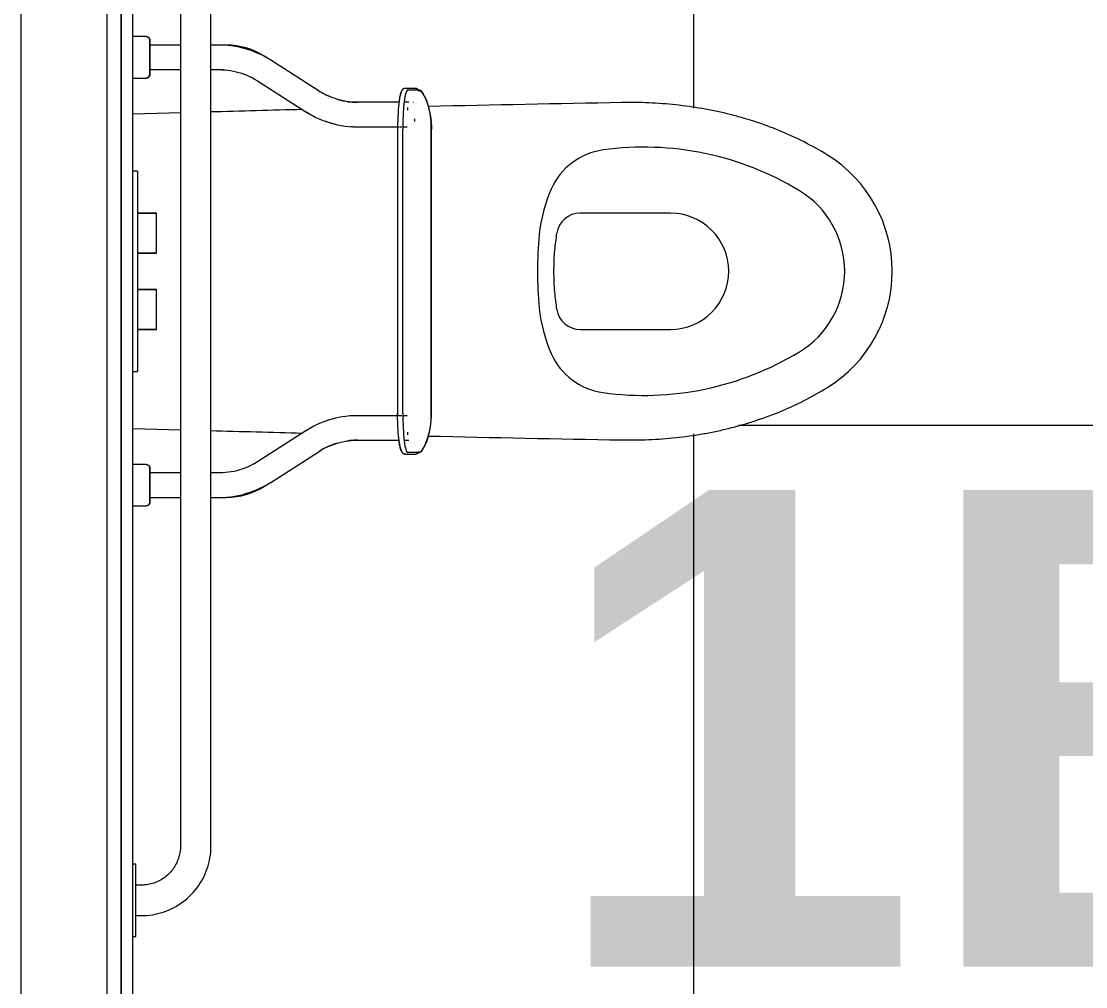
# Model space of a CAD drawing. Header units: metres. Extents: x -2477 to -2300, y 3875 to 4051.
# Drawn here: x -2389.696 to -2388.579, y 3971.024 to 3972.037 of the extents above; entities that cross this region are included whole.
import ezdxf

# ---------------------------------------------------------------- set-up
doc = ezdxf.new("R2010")
doc.units = ezdxf.units.M
for name, color, linetype, lineweight in [('A-AREA-IDEN', 2, 'Continuous', 5), ('A-FLOR-PATT', 8, 'Continuous', 5), ('A-GENM', 13, 'Continuous', 5), ('A-WALL', 113, 'Continuous', 5), ('I-FURN', 30, 'Continuous', 5), ('P-SANR-FIXT', 6, 'Continuous', 5)]:
    doc.layers.add(name, color=color, linetype=linetype, lineweight=lineweight)
doc.styles.add('Arial_B_1', font='arialbd.ttf', dxfattribs={"height": 0.5})

# ---------------------------------------------------------------- blocks, each defined once
blk = doc.blocks.new('WALL_FINISH - M-TIL2 Wall Tile-2702120-GA - Part A')
at = {"layer": 'A-GENM', "lineweight": 13}
for p, q in [((2.374, 0), (0, 0)), ((0.6366, -0.012), (2.374, -0.012))]:
    blk.add_line(p, q, dxfattribs=at)
blk = doc.blocks.new('718300BW_BK_File_Rfa_150605_ori_2016Mar11091553 - Standard-2536217-GA - Part A')
at = {"layer": 'P-SANR-FIXT'}
for p, q in [((-2389.5614, 3972.0122), (-2389.5614, 3972.0172)), ((-2389.4813, 3972.0122), (-2389.4885, 3972.0122)), ((-2389.4346, 3971.9964), (-2389.441, 3972.0004)), ((-2389.4346, 3971.9964), (-2389.441, 3972.0004)), ((-2389.5614, 3971.9816), (-2389.5614, 3971.9865)), ((-2389.4885, 3971.9865), (-2389.4842, 3971.9865)), ((-2389.2826, 3971.9667), (-2389.2938, 3971.9667)), ((-2389.3001, 3971.9522), (-2389.3434, 3971.9522)), ((-2389.3001, 3971.9522), (-2389.3434, 3971.9522)), ((-2389.5288, 3971.9412), (-2389.5794, 3971.9397)), ((-2389.3434, 3971.9265), (-2389.3013, 3971.9265)), ((-2389.3013, 3971.9237), (-2389.3013, 3971.9268)), ((-2389.2661, 3971.8964), (-2389.2661, 3971.9255)), ((-2389.2661, 3971.6535), (-2389.2661, 3971.8964)), ((-2389.5744, 3971.8359), (-2389.5544, 3971.8359)), ((-2389.015, 3971.8359), (-2389.1098, 3971.8359)), ((-2389.5544, 3971.7939), (-2389.5744, 3971.7939)), ((-2389.5744, 3971.7559), (-2389.5544, 3971.7559)), ((-2389.5544, 3971.7139), (-2389.5744, 3971.7139)), ((-2389.1098, 3971.7139), (-2389.015, 3971.7139)), ((-2389.2661, 3971.6243), (-2389.2661, 3971.6535)), ((-2389.3013, 3971.6234), (-2389.3434, 3971.6234)), ((-2389.3013, 3971.623), (-2389.3013, 3971.6261)), ((-2389.5794, 3971.6101), (-2389.5288, 3971.6087)), ((-2389.3434, 3971.5977), (-2389.3001, 3971.5977)), ((-2389.3434, 3971.5977), (-2389.3001, 3971.5977)), ((-2389.2938, 3971.5831), (-2389.2826, 3971.5831)), ((-2389.4485, 3971.5751), (-2389.4523, 3971.5727)), ((-2389.4485, 3971.5751), (-2389.4523, 3971.5727)), ((-2389.5614, 3971.5634), (-2389.5614, 3971.5683)), ((-2389.441, 3971.5494), (-2389.4346, 3971.5535)), ((-2389.441, 3971.5494), (-2389.4346, 3971.5535)), ((-2389.5614, 3971.5327), (-2389.5614, 3971.5377)), ((-2389.4885, 3971.5377), (-2389.4813, 3971.5377))]:
    blk.add_line(p, q, dxfattribs=at)
for centre, radius, start, end in [((-2389.5654, 3972.0172), 0.004, 0, 90), ((-2389.4813, 3971.9372), 0.075, 57.4818, 90), ((-2389.5654, 3971.9816), 0.004, 270, 0), ((-2389.3434, 3972.0272), 0.075, 237.4818, 241.1241), ((-2389.3434, 3972.0272), 0.075, 237.4818, 245.6419), ((-2389.285, 3971.9576), 0.0138, 146.9819, 168.6227), ((-2389.2938, 3971.9633), 0.00338, 90, 146.9819), ((-2389.2826, 3971.9628), 0.00393, 36.1197, 90), ((-2389.2826, 3971.9628), 0.00393, 36.1197, 90), ((-2389.2797, 3971.9603), 0.00479, 35.1502, 86.6482), ((-2389.2797, 3971.9603), 0.00479, 35.1502, 86.6482), ((-2389.312, 3971.9376), 0.0442, 15.263, 35.1502), ((-2389.312, 3971.9376), 0.0442, 15.263, 35.1502), ((-2389.3434, 3972.0272), 0.075, 254.258, 269.9467), ((-2389.3434, 3972.0272), 0.075, 255.0129, 269.9463), ((-2389.0133, 3971.903), 0.291, 168.6227, 170.2656), ((-2389.0615, 3971.9279), 0.2398, 174.1431, 174.2663), ((-2388.2164, 3925.2307), 46.7289, 91.04173, 91.29067), ((-2388.2164, 3925.2307), 46.7289, 91.45291, 91.57184), ((-2389.3434, 3972.0272), 0.1007, 237.4818, 241.3841), ((-2389.3563, 3971.9255), 0.0902, 14.2723, 15.263), ((-2389.3563, 3971.9255), 0.0902, 0, 15.263), ((-2389.3434, 3972.0272), 0.1007, 250.5421, 256.9135), ((-2389.3434, 3972.0272), 0.1007, 265.889, 270), ((-2389.0763, 3971.8328), 0.07, 97.7948, 156.1029), ((-2389.0431, 3971.5905), 0.3146, 58.7396, 97.7948), ((-2388.9258, 3971.7749), 0.1434, 301.7837, 58.2163), ((-2388.9979, 3971.7981), 0.1557, 156.1029, 174.3244), ((-2388.9311, 3971.7749), 0.0989, 301.2604, 58.7396), ((-2389.1098, 3971.8109), 0.025, 90, 170.9081), ((-2389.015, 3971.7749), 0.061, 0, 90), ((-2388.7644, 3971.7749), 0.3903, 174.3244, 185.6756), ((-2388.885, 3971.7749), 0.2527, 170.9081, 175.0255), ((-2388.885, 3971.7749), 0.2527, 175.0255, 180), ((-2388.885, 3971.7749), 0.2527, 180, 184.9745), ((-2389.015, 3971.7749), 0.061, 270, 0), ((-2388.885, 3971.7749), 0.2527, 184.9745, 189.0919), ((-2388.9979, 3971.7517), 0.1557, 185.6756, 203.8971), ((-2389.1098, 3971.7389), 0.025, 189.0919, 270), ((-2389.0763, 3971.717), 0.07, 203.8971, 262.2052), ((-2389.0431, 3971.9593), 0.3146, 262.2052, 301.2604), ((-2389.3434, 3971.5227), 0.1007, 103.2473, 109.3395), ((-2389.3434, 3971.5227), 0.1007, 90, 93.7755), ((-2389.3563, 3971.6243), 0.0902, 344.737, 0), ((-2388.2164, 4018.3191), 46.7289, 268.42849, 268.54695), ((-2389.3434, 3971.5227), 0.1007, 119.0264, 122.5182), ((-2389.3434, 3971.5227), 0.075, 106.6716, 122.5182), ((-2389.3434, 3971.5227), 0.075, 107.491, 122.5182), ((-2389.3434, 3971.5227), 0.075, 90.0537, 98.7269), ((-2389.3434, 3971.5227), 0.075, 90.0533, 93.9712), ((-2389.0615, 3971.6219), 0.2398, 185.7337, 185.8569), ((-2389.0133, 3971.6469), 0.291, 189.7344, 191.3773), ((-2389.312, 3971.6122), 0.0442, 324.8498, 344.737), ((-2389.312, 3971.6122), 0.0442, 324.8498, 344.737), ((-2389.3563, 3971.6243), 0.0902, 344.737, 345.7277), ((-2388.2164, 4018.3191), 46.7289, 268.70933, 268.95827), ((-2389.285, 3971.5922), 0.0138, 191.3773, 213.0181), ((-2389.2938, 3971.5865), 0.00338, 213.0181, 270), ((-2389.2826, 3971.5871), 0.00393, 270, 323.8803), ((-2389.2826, 3971.5871), 0.00393, 270, 323.8803), ((-2389.2797, 3971.5895), 0.00479, 273.3518, 324.8498), ((-2389.2797, 3971.5895), 0.00479, 273.3518, 324.8498), ((-2389.5654, 3971.5683), 0.004, 0, 90), ((-2389.4813, 3971.6127), 0.075, 270, 302.5182), ((-2389.5654, 3971.5327), 0.004, 270, 0)]:
    blk.add_arc(centre, radius, start, end, dxfattribs=at)
for points in [[(-2388.8503, 3971.8968), (-2388.8584, 3971.9018), (-2388.8748, 3971.9109), (-2388.9003, 3971.9227), (-2388.9224, 3971.9308), (-2388.9405, 3971.9362), (-2388.9541, 3971.9399), (-2388.9678, 3971.943), (-2388.9863, 3971.9465), (-2389.0096, 3971.9497), (-2389.0376, 3971.9519), (-2389.0565, 3971.9521), (-2389.0659, 3971.9519)], [(-2389.0659, 3971.598), (-2389.0565, 3971.5978), (-2389.0376, 3971.598), (-2389.0096, 3971.6001), (-2388.9863, 3971.6033), (-2388.9678, 3971.6068), (-2388.9541, 3971.61), (-2388.9405, 3971.6136), (-2388.9224, 3971.6191), (-2388.9003, 3971.6271), (-2388.8748, 3971.6389), (-2388.8584, 3971.6481), (-2388.8503, 3971.653)]]:
    blk.add_open_spline(points, degree=3, knots=[0, 0, 0, 0, 0.125, 0.25, 0.375, 0.4375, 0.5, 0.5625, 0.625, 0.75, 0.875, 1, 1, 1, 1], dxfattribs=at)
blk = doc.blocks.new('GRA009_GRAB RAIL - DISABLED CUSTOM WRAP-AROUND - GRA009-2081381-GA - Part A')
at = {"layer": 'I-FURN'}
for p, q in [((-0.3718, -0.042), (-0.3718, -0.967)), ((-0.3398, -0.967), (-0.3398, -0.042)), ((-0.4188, -0.986), (-0.4218, -0.986)), ((-0.4188, -1.062), (-0.4188, -0.986)), ((-0.4188, -0.9971), (-0.4188, -0.986)), ((-0.4128, -1.008), (-0.4188, -1.008)), ((-0.4188, -1.04), (-0.4128, -1.04)), ((-0.4188, -1.062), (-0.4188, -1.0509)), ((-0.4218, -1.062), (-0.4188, -1.062))]:
    blk.add_line(p, q, dxfattribs=at)
at = {"layer": 'I-FURN', "flags": 128}
for points in [[(-0.3718, -0.967), (-0.3719, -0.9686), (-0.3719, -0.9703), (-0.3721, -0.9719), (-0.3723, -0.9735), (-0.3726, -0.9751), (-0.373, -0.9767), (-0.3734, -0.9783), (-0.3739, -0.9799), (-0.3744, -0.9814), (-0.3751, -0.983), (-0.3757, -0.9845), (-0.3765, -0.9859), (-0.3772, -0.9874), (-0.3781, -0.9888), (-0.379, -0.9902), (-0.3799, -0.9915), (-0.3809, -0.9928), (-0.382, -0.994), (-0.3831, -0.9952), (-0.3843, -0.9964), (-0.3855, -0.9975), (-0.3867, -0.9986), (-0.388, -0.9996), (-0.3893, -1.0006), (-0.3907, -1.0015), (-0.3921, -1.0024), (-0.3935, -1.0032), (-0.395, -1.0039), (-0.3964, -1.0046), (-0.398, -1.0052), (-0.3995, -1.0058), (-0.4011, -1.0063), (-0.4026, -1.0067), (-0.4042, -1.0071), (-0.4058, -1.0074), (-0.4075, -1.0076), (-0.4091, -1.0078), (-0.4107, -1.0079), (-0.4124, -1.008), (-0.4128, -1.008)], [(-0.4128, -1.04), (-0.4099, -1.0399), (-0.407, -1.0398), (-0.4041, -1.0395), (-0.4012, -1.0391), (-0.3983, -1.0385), (-0.3955, -1.0379), (-0.3926, -1.0372), (-0.3899, -1.0363), (-0.3871, -1.0353), (-0.3844, -1.0342), (-0.3817, -1.033), (-0.3791, -1.0318), (-0.3765, -1.0304), (-0.374, -1.0288), (-0.3716, -1.0272), (-0.3692, -1.0256), (-0.3669, -1.0238), (-0.3647, -1.0219), (-0.3625, -1.0199), (-0.3605, -1.0179), (-0.3585, -1.0157), (-0.3566, -1.0135), (-0.3547, -1.0112), (-0.353, -1.0089), (-0.3514, -1.0064), (-0.3499, -1.004), (-0.3484, -1.0014), (-0.3471, -0.9988), (-0.3459, -0.9962), (-0.3448, -0.9935), (-0.3438, -0.9907), (-0.3429, -0.9879), (-0.3421, -0.9851), (-0.3414, -0.9823), (-0.3409, -0.9794), (-0.3404, -0.9765), (-0.3401, -0.9736), (-0.3399, -0.9707), (-0.3398, -0.9678), (-0.3398, -0.967)]]:
    blk.add_lwpolyline(points, dxfattribs=at)
blk = doc.blocks.new('Flush Plate - Flush Plate-3424190-GA - Part A')
at = {"layer": 'P-SANR-FIXT'}
for p, q in [((-0.105, 0), (-0.105, -0.005)), ((0.105, -0.005), (0.105, 0)), ((0.105, -0.005), (-0.105, -0.005)), ((-0.061, -0.005), (-0.061, -0.025)), ((-0.019, -0.025), (-0.019, -0.005)), ((0.019, -0.005), (0.019, -0.025)), ((0.061, -0.025), (0.061, -0.005)), ((-0.061, -0.025), (-0.0603, -0.025)), ((-0.061, -0.025), (-0.019, -0.025)), ((-0.0197, -0.025), (-0.019, -0.025)), ((0.019, -0.025), (0.0197, -0.025)), ((0.019, -0.025), (0.061, -0.025)), ((0.0603, -0.025), (0.061, -0.025))]:
    blk.add_line(p, q, dxfattribs=at)
blk = doc.blocks.new('Toilet Back Rest Accessible - Toilet Back Rest Accessible-3426353-GA - Part A')
at = {"layer": 'P-SANR-FIXT'}
for p, q in [((-0.2645, 0), (-0.2645, -0.014)), ((-0.2209, -0.014), (-0.2209, 0)), ((0.1844, 0), (0.1844, -0.014)), ((0.228, -0.014), (0.228, 0)), ((-0.2555, -0.018), (-0.2555, -0.0505)), ((-0.2298, -0.018), (-0.2555, -0.018)), ((-0.2298, -0.0505), (-0.2298, -0.018)), ((0.1933, -0.018), (0.1933, -0.05)), ((0.219, -0.018), (0.1933, -0.018)), ((0.219, -0.05), (0.219, -0.018)), ((-0.2555, -0.0815), (-0.2555, -0.0909)), ((-0.2298, -0.0909), (-0.2298, -0.0815)), ((0.1933, -0.0819), (0.1933, -0.0909)), ((0.219, -0.0909), (0.219, -0.082)), ((-0.1857, -0.1816), (-0.2181, -0.1309)), ((0.1816, -0.1309), (0.1491, -0.1816)), ((-0.2398, -0.1448), (-0.2073, -0.1955)), ((0.1708, -0.1955), (0.2032, -0.1448)), ((-0.1955, -0.2359), (-0.1955, -0.2792)), ((-0.1698, -0.2825), (-0.1698, -0.2359)), ((0.1333, -0.2359), (0.1333, -0.2792)), ((0.159, -0.2792), (0.159, -0.2359)), ((0.1305, -0.278), (-0.1671, -0.278)), ((-0.2101, -0.2859), (-0.2101, -0.2967)), ((-0.2085, -0.2994), (-0.2085, -0.2885)), ((-0.1955, -0.2849), (-0.1955, -0.2897)), ((-0.19, -0.2888), (-0.1872, -0.2886)), ((-0.1698, -0.2881), (-0.1698, -0.2832)), ((-0.1671, -0.2835), (0.1305, -0.2835)), ((0.1333, -0.2801), (0.1333, -0.2825)), ((0.1333, -0.2832), (0.1333, -0.2881)), ((0.1507, -0.2886), (0.1534, -0.2888)), ((0.159, -0.2897), (0.159, -0.285)), ((0.1719, -0.2885), (0.1719, -0.2994)), ((0.1735, -0.2967), (0.1735, -0.2859)), ((0.1416, -0.2958), (0.1388, -0.2956)), ((0.159, -0.2943), (0.1586, -0.2947)), ((-0.1671, -0.3135), (0.1305, -0.3135))]:
    blk.add_line(p, q, dxfattribs=at)
at = {"layer": 'P-SANR-FIXT', "flags": 128}
for points in [[(-0.2605, -0.018), (-0.2607, -0.018), (-0.2608, -0.018), (-0.261, -0.018), (-0.2612, -0.0179), (-0.2613, -0.0179), (-0.2615, -0.0179), (-0.2616, -0.0178), (-0.2618, -0.0178), (-0.2619, -0.0177), (-0.2621, -0.0177), (-0.2622, -0.0176), (-0.2624, -0.0175), (-0.2625, -0.0175), (-0.2626, -0.0174), (-0.2628, -0.0173), (-0.2629, -0.0172), (-0.263, -0.0171), (-0.2632, -0.017), (-0.2633, -0.0169), (-0.2634, -0.0168), (-0.2635, -0.0167), (-0.2636, -0.0165), (-0.2637, -0.0164), (-0.2638, -0.0163), (-0.2639, -0.0162), (-0.264, -0.016), (-0.264, -0.0159), (-0.2641, -0.0157), (-0.2642, -0.0156), (-0.2642, -0.0154), (-0.2643, -0.0153), (-0.2643, -0.0151), (-0.2644, -0.015), (-0.2644, -0.0148), (-0.2645, -0.0147), (-0.2645, -0.0145), (-0.2645, -0.0144), (-0.2645, -0.0142), (-0.2645, -0.014)], [(-0.2605, -0.018), (-0.2605, -0.018), (-0.2605, -0.018), (-0.2604, -0.018), (-0.2603, -0.018), (-0.2602, -0.018), (-0.26, -0.018), (-0.2598, -0.018), (-0.2596, -0.018), (-0.2594, -0.018), (-0.2591, -0.018), (-0.2588, -0.018), (-0.2585, -0.018), (-0.2582, -0.018), (-0.2578, -0.018), (-0.2574, -0.018), (-0.257, -0.018), (-0.2566, -0.018), (-0.2561, -0.018), (-0.2556, -0.018), (-0.2551, -0.018), (-0.2546, -0.018), (-0.2541, -0.018), (-0.2535, -0.018), (-0.2529, -0.018), (-0.2523, -0.018), (-0.2517, -0.018), (-0.2511, -0.018), (-0.2505, -0.018), (-0.2498, -0.018), (-0.2492, -0.018), (-0.2485, -0.018), (-0.2478, -0.018), (-0.2471, -0.018), (-0.2464, -0.018), (-0.2457, -0.018), (-0.245, -0.018), (-0.2443, -0.018), (-0.2436, -0.018), (-0.2429, -0.018), (-0.2422, -0.018), (-0.2415, -0.018), (-0.2408, -0.018), (-0.2401, -0.018), (-0.2394, -0.018), (-0.2387, -0.018), (-0.238, -0.018), (-0.2373, -0.018), (-0.2366, -0.018), (-0.236, -0.018), (-0.2353, -0.018), (-0.2347, -0.018), (-0.234, -0.018), (-0.2334, -0.018), (-0.2328, -0.018), (-0.2322, -0.018), (-0.2317, -0.018), (-0.2311, -0.018), (-0.2306, -0.018), (-0.2301, -0.018), (-0.2296, -0.018), (-0.2291, -0.018), (-0.2287, -0.018), (-0.2282, -0.018), (-0.2278, -0.018), (-0.2275, -0.018), (-0.2271, -0.018), (-0.2268, -0.018), (-0.2265, -0.018), (-0.2262, -0.018), (-0.2259, -0.018), (-0.2257, -0.018), (-0.2255, -0.018), (-0.2253, -0.018), (-0.2252, -0.018), (-0.2251, -0.018), (-0.225, -0.018), (-0.2249, -0.018), (-0.2249, -0.018)], [(-0.2553, -0.018), (-0.2558, -0.018), (-0.2563, -0.018), (-0.2568, -0.018), (-0.2572, -0.018), (-0.2576, -0.018), (-0.258, -0.018), (-0.2583, -0.018), (-0.2587, -0.018), (-0.259, -0.018), (-0.2592, -0.018), (-0.2595, -0.018), (-0.2597, -0.018), (-0.2599, -0.018), (-0.2601, -0.018), (-0.2602, -0.018), (-0.2603, -0.018), (-0.2604, -0.018), (-0.2605, -0.018), (-0.2605, -0.018)], [(-0.2249, -0.018), (-0.2249, -0.018), (-0.225, -0.018), (-0.225, -0.018), (-0.2251, -0.018), (-0.2253, -0.018), (-0.2254, -0.018), (-0.2256, -0.018), (-0.2258, -0.018), (-0.2261, -0.018), (-0.2263, -0.018), (-0.2266, -0.018), (-0.2269, -0.018), (-0.2273, -0.018), (-0.2276, -0.018), (-0.228, -0.018), (-0.2284, -0.018), (-0.2289, -0.018), (-0.2293, -0.018), (-0.2298, -0.018)], [(-0.2209, -0.014), (-0.2209, -0.0142), (-0.2209, -0.0143), (-0.2209, -0.0145), (-0.221, -0.0146), (-0.221, -0.0148), (-0.221, -0.015), (-0.2211, -0.0151), (-0.2211, -0.0153), (-0.2212, -0.0154), (-0.2212, -0.0156), (-0.2213, -0.0157), (-0.2214, -0.0158), (-0.2214, -0.016), (-0.2215, -0.0161), (-0.2216, -0.0163), (-0.2217, -0.0164), (-0.2218, -0.0165), (-0.2219, -0.0166), (-0.222, -0.0168), (-0.2221, -0.0169), (-0.2222, -0.017), (-0.2224, -0.0171), (-0.2225, -0.0172), (-0.2226, -0.0173), (-0.2228, -0.0174), (-0.2229, -0.0174), (-0.223, -0.0175), (-0.2232, -0.0176), (-0.2233, -0.0177), (-0.2235, -0.0177), (-0.2236, -0.0178), (-0.2238, -0.0178), (-0.2239, -0.0179), (-0.2241, -0.0179), (-0.2242, -0.0179), (-0.2244, -0.018), (-0.2246, -0.018), (-0.2247, -0.018), (-0.2249, -0.018), (-0.2249, -0.018)], [(0.1884, -0.018), (0.1882, -0.018), (0.188, -0.018), (0.1879, -0.018), (0.1877, -0.0179), (0.1876, -0.0179), (0.1874, -0.0179), (0.1873, -0.0178), (0.1871, -0.0178), (0.187, -0.0177), (0.1868, -0.0177), (0.1867, -0.0176), (0.1865, -0.0175), (0.1864, -0.0175), (0.1862, -0.0174), (0.1861, -0.0173), (0.186, -0.0172), (0.1859, -0.0171), (0.1857, -0.017), (0.1856, -0.0169), (0.1855, -0.0168), (0.1854, -0.0167), (0.1853, -0.0165), (0.1852, -0.0164), (0.1851, -0.0163), (0.185, -0.0162), (0.1849, -0.016), (0.1848, -0.0159), (0.1848, -0.0157), (0.1847, -0.0156), (0.1846, -0.0154), (0.1846, -0.0153), (0.1845, -0.0151), (0.1845, -0.015), (0.1845, -0.0148), (0.1844, -0.0147), (0.1844, -0.0145), (0.1844, -0.0144), (0.1844, -0.0142), (0.1844, -0.014)], [(0.1884, -0.018), (0.1884, -0.018), (0.1884, -0.018), (0.1885, -0.018), (0.1886, -0.018), (0.1887, -0.018), (0.1889, -0.018), (0.1891, -0.018), (0.1893, -0.018), (0.1895, -0.018), (0.1898, -0.018), (0.1901, -0.018), (0.1904, -0.018), (0.1907, -0.018), (0.1911, -0.018), (0.1915, -0.018), (0.1919, -0.018), (0.1923, -0.018), (0.1928, -0.018), (0.1933, -0.018), (0.1938, -0.018), (0.1943, -0.018), (0.1948, -0.018), (0.1954, -0.018), (0.196, -0.018), (0.1965, -0.018), (0.1972, -0.018), (0.1978, -0.018), (0.1984, -0.018), (0.1991, -0.018), (0.1997, -0.018), (0.2004, -0.018), (0.2011, -0.018), (0.2017, -0.018), (0.2024, -0.018), (0.2031, -0.018), (0.2038, -0.018), (0.2046, -0.018), (0.2053, -0.018), (0.206, -0.018), (0.2067, -0.018), (0.2074, -0.018), (0.2081, -0.018), (0.2088, -0.018), (0.2095, -0.018), (0.2102, -0.018), (0.2109, -0.018), (0.2116, -0.018), (0.2123, -0.018), (0.2129, -0.018), (0.2136, -0.018), (0.2142, -0.018), (0.2148, -0.018), (0.2155, -0.018), (0.2161, -0.018), (0.2166, -0.018), (0.2172, -0.018), (0.2178, -0.018), (0.2183, -0.018), (0.2188, -0.018), (0.2193, -0.018), (0.2198, -0.018), (0.2202, -0.018), (0.2206, -0.018), (0.221, -0.018), (0.2214, -0.018), (0.2218, -0.018), (0.2221, -0.018), (0.2224, -0.018), (0.2227, -0.018), (0.2229, -0.018), (0.2232, -0.018), (0.2234, -0.018), (0.2235, -0.018), (0.2237, -0.018), (0.2238, -0.018), (0.2239, -0.018), (0.2239, -0.018), (0.224, -0.018)], [(0.193, -0.018), (0.1926, -0.018), (0.1921, -0.018), (0.1917, -0.018), (0.1913, -0.018), (0.1909, -0.018), (0.1906, -0.018), (0.1902, -0.018), (0.1899, -0.018), (0.1896, -0.018), (0.1894, -0.018), (0.1892, -0.018), (0.189, -0.018), (0.1888, -0.018), (0.1887, -0.018), (0.1885, -0.018), (0.1885, -0.018), (0.1884, -0.018), (0.1884, -0.018)], [(0.224, -0.018), (0.224, -0.018), (0.2239, -0.018), (0.2238, -0.018), (0.2237, -0.018), (0.2236, -0.018), (0.2235, -0.018), (0.2233, -0.018), (0.2231, -0.018), (0.2228, -0.018), (0.2226, -0.018), (0.2223, -0.018), (0.222, -0.018), (0.2216, -0.018), (0.2212, -0.018), (0.2209, -0.018), (0.2204, -0.018), (0.22, -0.018), (0.2195, -0.018), (0.2191, -0.018)], [(0.228, -0.014), (0.228, -0.0142), (0.228, -0.0143), (0.2279, -0.0145), (0.2279, -0.0146), (0.2279, -0.0148), (0.2279, -0.015), (0.2278, -0.0151), (0.2278, -0.0153), (0.2277, -0.0154), (0.2277, -0.0156), (0.2276, -0.0157), (0.2275, -0.0158), (0.2274, -0.016), (0.2274, -0.0161), (0.2273, -0.0163), (0.2272, -0.0164), (0.2271, -0.0165), (0.227, -0.0166), (0.2269, -0.0168), (0.2268, -0.0169), (0.2266, -0.017), (0.2265, -0.0171), (0.2264, -0.0172), (0.2263, -0.0173), (0.2261, -0.0174), (0.226, -0.0174), (0.2259, -0.0175), (0.2257, -0.0176), (0.2256, -0.0177), (0.2254, -0.0177), (0.2253, -0.0178), (0.2251, -0.0178), (0.225, -0.0179), (0.2248, -0.0179), (0.2246, -0.0179), (0.2245, -0.018), (0.2243, -0.018), (0.2242, -0.018), (0.224, -0.018), (0.224, -0.018)], [(-0.2555, -0.0909), (-0.2555, -0.0949), (-0.2552, -0.0989), (-0.2548, -0.1029), (-0.2543, -0.1068), (-0.2535, -0.1108), (-0.2527, -0.1147), (-0.2516, -0.1185), (-0.2505, -0.1223), (-0.2491, -0.1261), (-0.2476, -0.1298), (-0.246, -0.1335), (-0.2442, -0.1371), (-0.2423, -0.1406), (-0.2403, -0.144), (-0.2398, -0.1448)], [(-0.2181, -0.1309), (-0.2196, -0.1284), (-0.2211, -0.1258), (-0.2224, -0.1231), (-0.2237, -0.1204), (-0.2248, -0.1177), (-0.2258, -0.1149), (-0.2267, -0.112), (-0.2275, -0.1092), (-0.2282, -0.1063), (-0.2287, -0.1034), (-0.2292, -0.1004), (-0.2295, -0.0975), (-0.2297, -0.0945), (-0.2298, -0.0915), (-0.2298, -0.0909)], [(0.1933, -0.0909), (0.1932, -0.0939), (0.193, -0.0968), (0.1927, -0.0998), (0.1923, -0.1027), (0.1918, -0.1056), (0.1911, -0.1085), (0.1904, -0.1114), (0.1895, -0.1142), (0.1885, -0.117), (0.1874, -0.1198), (0.1862, -0.1225), (0.1849, -0.1252), (0.1834, -0.1278), (0.1819, -0.1303), (0.1816, -0.1309)], [(0.2032, -0.1448), (0.2053, -0.1413), (0.2073, -0.1378), (0.2091, -0.1343), (0.2107, -0.1306), (0.2123, -0.1269), (0.2136, -0.1232), (0.2148, -0.1194), (0.2159, -0.1155), (0.2168, -0.1116), (0.2176, -0.1077), (0.2182, -0.1037), (0.2186, -0.0998), (0.2189, -0.0958), (0.219, -0.0918), (0.219, -0.0909)], [(-0.1698, -0.2359), (-0.1699, -0.2319), (-0.1701, -0.2278), (-0.1705, -0.2238), (-0.1711, -0.2198), (-0.1718, -0.2159), (-0.1727, -0.2119), (-0.1737, -0.208), (-0.1749, -0.2042), (-0.1763, -0.2004), (-0.1777, -0.1967), (-0.1794, -0.193), (-0.1812, -0.1894), (-0.1831, -0.1858), (-0.1852, -0.1824), (-0.1857, -0.1816)], [(0.1491, -0.1816), (0.147, -0.1851), (0.1451, -0.1886), (0.1432, -0.1922), (0.1416, -0.1958), (0.14, -0.1996), (0.1387, -0.2033), (0.1374, -0.2072), (0.1364, -0.2111), (0.1354, -0.215), (0.1347, -0.2189), (0.1341, -0.2229), (0.1336, -0.2269), (0.1334, -0.231), (0.1333, -0.235), (0.1333, -0.2359)], [(-0.2073, -0.1955), (-0.2058, -0.198), (-0.2043, -0.2007), (-0.203, -0.2033), (-0.2017, -0.2061), (-0.2006, -0.2088), (-0.1996, -0.2117), (-0.1986, -0.2145), (-0.1978, -0.2174), (-0.1972, -0.2203), (-0.1966, -0.2233), (-0.1962, -0.2262), (-0.1958, -0.2292), (-0.1956, -0.2322), (-0.1955, -0.2352), (-0.1955, -0.2359)], [(0.159, -0.2359), (0.159, -0.2329), (0.1592, -0.2299), (0.1595, -0.2269), (0.1599, -0.2239), (0.1605, -0.221), (0.1611, -0.2181), (0.1619, -0.2152), (0.1628, -0.2123), (0.1638, -0.2095), (0.1649, -0.2067), (0.1661, -0.2039), (0.1675, -0.2012), (0.1689, -0.1986), (0.1704, -0.196), (0.1708, -0.1955)], [(-0.2101, -0.2859), (-0.2099, -0.2847), (-0.2094, -0.2838), (-0.2089, -0.2831), (-0.2084, -0.2827), (-0.2078, -0.2823), (-0.2072, -0.282), (-0.2067, -0.2817), (-0.2061, -0.2815), (-0.2054, -0.2813), (-0.2047, -0.281), (-0.204, -0.2808), (-0.2032, -0.2807), (-0.2024, -0.2805), (-0.2015, -0.2803), (-0.2006, -0.2801), (-0.1996, -0.28), (-0.1986, -0.2798), (-0.1975, -0.2796), (-0.1964, -0.2795), (-0.1953, -0.2794), (-0.1941, -0.2792), (-0.1928, -0.2791), (-0.1916, -0.279), (-0.1902, -0.2788), (-0.1889, -0.2787), (-0.1875, -0.2786), (-0.1861, -0.2785), (-0.1847, -0.2784), (-0.1832, -0.2784), (-0.1817, -0.2783), (-0.1802, -0.2782), (-0.1786, -0.2782), (-0.1771, -0.2781), (-0.1755, -0.2781), (-0.1739, -0.278), (-0.1723, -0.278), (-0.1707, -0.278), (-0.1691, -0.278), (-0.1675, -0.278), (-0.1671, -0.278)], [(0.1735, -0.2859), (0.1733, -0.2847), (0.1729, -0.2838), (0.1724, -0.2831), (0.1718, -0.2827), (0.1713, -0.2823), (0.1707, -0.282), (0.1701, -0.2817), (0.1695, -0.2815), (0.1689, -0.2813), (0.1682, -0.281), (0.1674, -0.2808), (0.1667, -0.2807), (0.1658, -0.2805), (0.165, -0.2803), (0.164, -0.2801), (0.1631, -0.28), (0.1621, -0.2798), (0.161, -0.2796), (0.1599, -0.2795), (0.1587, -0.2794), (0.1575, -0.2792), (0.1563, -0.2791), (0.155, -0.279), (0.1537, -0.2788), (0.1524, -0.2787), (0.151, -0.2786), (0.1496, -0.2785), (0.1481, -0.2784), (0.1466, -0.2784), (0.1451, -0.2783), (0.1436, -0.2782), (0.1421, -0.2782), (0.1405, -0.2781), (0.139, -0.2781), (0.1374, -0.278), (0.1358, -0.278), (0.1342, -0.278), (0.1326, -0.278), (0.131, -0.278), (0.1305, -0.278)], [(-0.2101, -0.2967), (-0.2099, -0.2979), (-0.2094, -0.2988), (-0.2089, -0.2994), (-0.2084, -0.2999), (-0.2078, -0.3003), (-0.2073, -0.3006)], [(-0.2085, -0.2994), (-0.2081, -0.3011), (-0.2074, -0.3025), (-0.2066, -0.3034), (-0.2059, -0.304), (-0.2052, -0.3044), (-0.2048, -0.3046)], [(0.1719, -0.2994), (0.1715, -0.3011), (0.1708, -0.3025), (0.1701, -0.3034), (0.1693, -0.304), (0.1686, -0.3044), (0.1683, -0.3046)], [(0.1735, -0.2967), (0.1733, -0.2979), (0.1729, -0.2988), (0.1724, -0.2994), (0.1718, -0.2999), (0.1713, -0.3003), (0.1708, -0.3006)], [(-0.2048, -0.3046), (-0.2004, -0.3068), (-0.1968, -0.3083), (-0.1938, -0.3093), (-0.1914, -0.3101), (-0.1893, -0.3107), (-0.1874, -0.3112), (-0.1859, -0.3116), (-0.1845, -0.3118), (-0.1832, -0.3121), (-0.1821, -0.3123), (-0.181, -0.3125), (-0.1801, -0.3126), (-0.1792, -0.3127), (-0.1784, -0.3128), (-0.1776, -0.3129), (-0.1769, -0.313), (-0.1762, -0.3131), (-0.1755, -0.3131), (-0.1749, -0.3132), (-0.1743, -0.3132), (-0.1737, -0.3133), (-0.1731, -0.3133), (-0.1725, -0.3133), (-0.172, -0.3134), (-0.1714, -0.3134), (-0.1709, -0.3134), (-0.1704, -0.3134), (-0.1699, -0.3134), (-0.1694, -0.3135), (-0.1689, -0.3135), (-0.1684, -0.3135), (-0.1679, -0.3135), (-0.1674, -0.3135), (-0.1671, -0.3135)], [(0.1683, -0.3046), (0.1638, -0.3068), (0.1602, -0.3083), (0.1573, -0.3093), (0.1548, -0.3101), (0.1527, -0.3107), (0.1509, -0.3112), (0.1493, -0.3116), (0.1479, -0.3118), (0.1467, -0.3121), (0.1455, -0.3123), (0.1445, -0.3125), (0.1435, -0.3126), (0.1427, -0.3127), (0.1418, -0.3128), (0.1411, -0.3129), (0.1403, -0.313), (0.1396, -0.3131), (0.139, -0.3131), (0.1383, -0.3132), (0.1377, -0.3132), (0.1371, -0.3133), (0.1365, -0.3133), (0.136, -0.3133), (0.1354, -0.3134), (0.1349, -0.3134), (0.1344, -0.3134), (0.1338, -0.3134), (0.1333, -0.3134), (0.1328, -0.3135), (0.1323, -0.3135), (0.1318, -0.3135), (0.1313, -0.3135), (0.1308, -0.3135), (0.1305, -0.3135)]]:
    blk.add_lwpolyline(points, dxfattribs=at)
at = {"layer": 'P-SANR-FIXT'}
for centre, major_axis, start_param, end_param in [((-0.1671, -0.2885), (0.0414, 0), 1.570796, 3.141593), ((0.1305, -0.2885), (0.0414, 0), 0, 1.570796), ((-0.1671, -0.2994), (0.0414, 0), 3.141593, 3.37598), ((0.1305, -0.2994), (-0.0414, 0), 2.907205, 3.141593)]:
    blk.add_ellipse(centre, major_axis=major_axis, ratio=0.121869, start_param=start_param, end_param=end_param, dxfattribs=at)

msp = doc.modelspace()

# ---------------------------------------------------------------- hatches: boundary and pattern name
at = {"layer": 'A-FLOR-PATT'}
h = msp.add_hatch(dxfattribs=at)
h.set_pattern_fill('FP_14', color=256, style=0, pattern_type=2)
h.set_pattern_definition([(0, (-2388.391, 3971.013), (0, 0.6), []), (90, (-2388.391, 3971.013), (-0.6, 4e-17), [])])
h.paths.add_polyline_path([(-2389.5787, 3969.8749), (-2389.3384, 3969.8749), (-2389.3384, 3969.8779), (-2389.3205, 3969.8779), (-2389.3196, 3969.9049), (-2389.3182, 3969.9049), (-2389.3209, 3969.9129), (-2389.5444, 3969.9152), (-2389.5444, 3970.2035), (-2389.5694, 3970.2035), (-2389.5694, 3970.1788), (-2389.5794, 3970.1788), (-2389.5789, 3969.8749)])
h.paths.add_polyline_path([(-2388.8434, 3969.8749), (-2388.8434, 3969.8779), (-2388.8255, 3969.8779), (-2388.8246, 3969.9049), (-2388.8232, 3969.9049), (-2388.8259, 3969.9129), (-2388.9623, 3969.9106), (-2388.9779, 3969.8903), (-2388.9847, 3969.8847), (-2388.9982, 3969.8821), (-2389.0031, 3969.8847), (-2389.0032, 3969.8767), (-2388.9011, 3969.8749)])
h.paths.add_polyline_path([(-2388.7903, 3969.8749), (-2388.0644, 3969.8749), (-2388.0597, 3969.8849), (-2388.0371, 3969.8849), (-2388.0334, 3969.937), (-2388.0301, 3969.937), (-2388.0284, 3969.937), (-2388.0243, 3969.937), (-2388.0206, 3969.8849), (-2387.9952, 3969.8849), (-2387.9944, 3969.8749), (-2387.8144, 3969.8749), (-2387.8097, 3969.8849), (-2387.7871, 3969.8849), (-2387.7834, 3969.937), (-2387.7801, 3969.937), (-2387.7784, 3969.937), (-2387.7743, 3969.937), (-2387.7706, 3969.8849), (-2387.7452, 3969.8849), (-2387.7444, 3969.8749), (-2387.4729, 3969.8749), (-2387.4729, 3969.8879), (-2387.0349, 3969.8879), (-2387.0349, 3969.8749), (-2386.9208, 3969.8749), (-2386.9208, 3969.9635), (-2386.6869, 3969.9635), (-2386.6869, 3969.8749), (-2386.6109, 3969.8749), (-2386.6094, 3969.8798), (-2386.4969, 3969.8779), (-2386.4969, 3969.8749), (-2385.9434, 3969.8749), (-2385.9434, 3970.0131), (-2386.3642, 3970.015), (-2386.3712, 3970.0271), (-2386.3712, 3970.5991), (-2386.3671, 3970.609), (-2386.3572, 3970.6131), (-2385.9514, 3970.6131), (-2385.9514, 3970.6299), (-2385.9434, 3970.6299), (-2385.9434, 3970.6709), (-2386.0564, 3970.6709), (-2386.0564, 3970.7889), (-2385.9434, 3970.7889), (-2385.9434, 3970.9263), (-2386.1383, 3971.4854), (-2386.1396, 3971.485), (-2386.1519, 3971.5209), (-2386.1258, 3971.5299), (-2386.1404, 3971.5724), (-2386.1158, 3971.5808), (-2386.3958, 3972.3878), (-2386.4059, 3972.3843), (-2386.4148, 3972.4077), (-2386.4528, 3972.3946), (-2386.4651, 3972.4305), (-2386.4623, 3972.4315), (-2386.4867, 3972.5023), (-2387.2903, 3972.2256), (-2387.2942, 3972.2369), (-2387.2942, 3972.2249), (-2388.4214, 3972.2249), (-2388.4214, 3972.0979), (-2388.8784, 3972.0979), (-2388.8784, 3972.1379), (-2389.4718, 3972.136), (-2389.4775, 3972.1315), (-2389.488, 3972.1228), (-2389.4961, 3972.1091), (-2389.4974, 3972.0969), (-2389.4974, 3972.0122), (-2389.4672, 3972.0108), (-2389.4468, 3972.0034), (-2389.422, 3971.9884), (-2389.3711, 3971.9583), (-2389.3575, 3971.9535), (-2389.3384, 3971.9522), (-2389.3001, 3971.9522), (-2389.297, 3971.9625), (-2389.2938, 3971.9667), (-2389.2795, 3971.9651), (-2389.2703, 3971.9519), (-2389.2689, 3971.9477), (-2389.0659, 3971.9519), (-2389.0096, 3971.9495), (-2388.9541, 3971.9398), (-2388.9005, 3971.9223), (-2388.8503, 3971.8968), (-2388.822, 3971.8739), (-2388.8005, 3971.8447), (-2388.787, 3971.811), (-2388.7824, 3971.7749), (-2388.787, 3971.7389), (-2388.8005, 3971.7051), (-2388.822, 3971.6759), (-2388.8503, 3971.653), (-2388.9005, 3971.6275), (-2388.9541, 3971.61), (-2389.0164, 3971.6001), (-2389.0727, 3971.5981), (-2389.2696, 3971.5999), (-2389.2758, 3971.5874), (-2389.2772, 3971.5874), (-2389.2826, 3971.5831), (-2389.295, 3971.5847), (-2389.2994, 3971.5936), (-2389.3001, 3971.5977), (-2389.3575, 3971.5955), (-2389.3756, 3971.5901), (-2389.4029, 3971.5737), (-2389.4549, 3971.5426), (-2389.4764, 3971.5381), (-2389.4974, 3971.5377), (-2389.4995, 3971.1623), (-2389.5019, 3971.1572), (-2389.502, 3971.1503), (-2389.5175, 3971.1238), (-2389.5368, 3971.11), (-2389.5486, 3971.1035), (-2389.5506, 3971.1026), (-2389.5558, 3971.1034), (-2389.5661, 3971.1008), (-2389.5704, 3971.1011), (-2389.5704, 3971.1069), (-2389.5764, 3971.1051), (-2389.5764, 3971.088), (-2389.5794, 3971.088), (-2389.5794, 3971.009), (-2389.5694, 3971.009), (-2389.5694, 3970.9844), (-2389.5374, 3970.9828), (-2389.5308, 3970.9812), (-2389.5308, 3970.9789), (-2389.5222, 3970.9753), (-2389.5214, 3970.9736), (-2389.5167, 3970.9736), (-2389.513, 3970.9686), (-2389.5092, 3970.9555), (-2389.507, 3970.9534), (-2389.507, 3970.9591), (-2389.5045, 3970.9588), (-2389.501, 3970.9515), (-2389.5005, 3970.9515), (-2389.4974, 3970.9349), (-2389.4953, 3970.6498), (-2389.4945, 3970.6484), (-2389.4966, 3970.54), (-2389.4974, 3970.54), (-2389.4974, 3970.4669), (-2389.4941, 3970.4669), (-2389.4974, 3970.4549), (-2389.4974, 3970.2679), (-2388.614, 3970.2666), (-2388.6044, 3970.2626), (-2388.5961, 3970.2562), (-2388.5897, 3970.2479), (-2388.5857, 3970.2383), (-2388.5844, 3970.2155), (-2388.5844, 3969.9129), (-2388.8091, 3969.9116), (-2388.8082, 3969.9049), (-2388.8071, 3969.8779), (-2388.7903, 3969.8779)])
h.paths.add_polyline_path([(-2389.1256, 3969.8847), (-2389.1332, 3969.8818), (-2389.1372, 3969.8818), (-2389.1416, 3969.8821), (-2389.1484, 3969.8861), (-2389.1493, 3969.8882), (-2389.1494, 3969.8914), (-2389.1515, 3969.8946), (-2389.1474, 3969.9011), (-2389.1426, 3969.8993), (-2389.1387, 3969.9041), (-2389.1365, 3969.9041), (-2389.135, 3969.9059), (-2389.128, 3969.9016), (-2389.1278, 3969.8993), (-2389.1304, 3969.8954), (-2389.1257, 3969.8941), (-2389.1304, 3969.887), (-2389.1256, 3969.8847)])
h.paths.add_polyline_path([(-2389.126, 3969.8749), (-2389.126, 3969.8767), (-2389.1256, 3969.8946), (-2389.1255, 3969.9015), (-2389.1006, 3969.9018), (-2389.1006, 3969.9063), (-2389.0281, 3969.9041), (-2389.0281, 3969.9016), (-2388.996, 3969.9033), (-2388.991, 3969.9059), (-2388.9888, 3969.9016), (-2388.9863, 3969.9045), (-2388.9902, 3969.907), (-2388.9902, 3969.9129), (-2389.1404, 3969.9111), (-2389.1401, 3969.9059), (-2389.1579, 3969.8973), (-2389.1676, 3969.9129), (-2389.3041, 3969.9116), (-2389.3032, 3969.9049), (-2389.3021, 3969.8779), (-2389.2853, 3969.8779), (-2389.2853, 3969.8749), (-2389.1618, 3969.8749)])
h.paths.add_polyline_path([(-2386.6079, 3969.8799), (-2386.6079, 3969.8827), (-2386.5899, 3969.8827), (-2386.5899, 3969.8799)])
h.paths.add_polyline_path([(-2386.4999, 3969.8799), (-2386.5179, 3969.8799), (-2386.5179, 3969.8827), (-2386.4999, 3969.8827)])
h.paths.add_polyline_path([(-2389.0032, 3969.8879), (-2388.9986, 3969.8914), (-2389.0031, 3969.8943), (-2389.0032, 3969.8882)])
h.paths.add_polyline_path([(-2386.5364, 3969.8879), (-2386.5889, 3969.8879), (-2386.5877, 3969.897), (-2386.5842, 3969.9054), (-2386.5714, 3969.9182), (-2386.5539, 3969.9229), (-2386.5364, 3969.9182), (-2386.5235, 3969.9054), (-2386.52, 3969.897), (-2386.5189, 3969.8879)])
h.paths.add_polyline_path([(-2388.9823, 3969.8957), (-2388.9779, 3969.9001), (-2388.9848, 3969.9011), (-2388.9837, 3969.8987)])
h.paths.add_polyline_path([(-2386.5604, 3969.9639), (-2386.5604, 3969.9667), (-2386.5539, 3969.9704)])
h.paths.add_polyline_path([(-2388.962, 3969.983), (-2388.9808, 3969.9844), (-2388.9795, 3969.9893), (-2388.9831, 3969.9928), (-2388.9879, 3969.9915), (-2388.9892, 3969.9867), (-2388.9894, 3969.9831), (-2389.0608, 3969.9844), (-2389.0595, 3969.9893), (-2389.0631, 3969.9928), (-2389.0679, 3969.9915), (-2389.0692, 3969.9867), (-2389.0692, 3969.9831), (-2389.1408, 3969.9844), (-2389.1395, 3969.9893), (-2389.1431, 3969.9928), (-2389.1479, 3969.9915), (-2389.1492, 3969.9867), (-2389.1492, 3969.9831), (-2388.9647, 3969.983)])
h.paths.add_polyline_path([(-2388.7847, 3969.983), (-2388.7262, 3969.9844), (-2388.7249, 3969.9893), (-2388.7284, 3969.9928), (-2388.7333, 3969.9915), (-2388.7346, 3969.9867), (-2388.7322, 3969.9831), (-2388.7812, 3969.9844), (-2388.7799, 3969.9893), (-2388.7834, 3969.9928), (-2388.7883, 3969.9915), (-2388.7896, 3969.9867), (-2388.786, 3969.9831)])
h.paths.add_polyline_path([(-2389.3965, 3969.983), (-2389.3404, 3969.9844), (-2389.3391, 3969.9893), (-2389.3427, 3969.9928), (-2389.3475, 3969.9915), (-2389.3488, 3969.9867), (-2389.3453, 3969.9831), (-2389.3954, 3969.9844), (-2389.3941, 3969.9893), (-2389.3977, 3969.9928), (-2389.4025, 3969.9915), (-2389.4038, 3969.9867), (-2389.4003, 3969.9831), (-2389.3977, 3969.983)])
h.paths.add_polyline_path([(-2389.399, 3970.098), (-2389.3946, 3970.1005), (-2389.3946, 3970.1055), (-2389.399, 3970.108), (-2389.4033, 3970.1055), (-2389.4033, 3970.1005), (-2389.4003, 3970.0981)])
h.paths.add_polyline_path([(-2388.7847, 3970.098), (-2388.7804, 3970.1005), (-2388.7804, 3970.1055), (-2388.7847, 3970.108), (-2388.7891, 3970.1055), (-2388.7891, 3970.1005), (-2388.786, 3970.0981)])
h.paths.add_polyline_path([(-2388.9294, 3970.098), (-2388.925, 3970.1005), (-2388.925, 3970.1055), (-2388.9294, 3970.108), (-2388.9337, 3970.1055), (-2388.9337, 3970.1005), (-2388.9306, 3970.0981)])
h.paths.add_polyline_path([(-2389.0644, 3970.098), (-2389.06, 3970.1005), (-2389.06, 3970.1055), (-2389.0644, 3970.108), (-2389.0687, 3970.1055), (-2389.0687, 3970.1005), (-2389.0656, 3970.0981)])
h.paths.add_polyline_path([(-2388.7297, 3970.098), (-2388.7254, 3970.1005), (-2388.7254, 3970.1055), (-2388.7297, 3970.108), (-2388.7341, 3970.1055), (-2388.7341, 3970.1005), (-2388.731, 3970.0981)])
h.paths.add_polyline_path([(-2388.9844, 3970.098), (-2388.98, 3970.1005), (-2388.98, 3970.1055), (-2388.9844, 3970.108), (-2388.9887, 3970.1055), (-2388.9887, 3970.1005), (-2388.9856, 3970.0981)])
h.paths.add_polyline_path([(-2389.1994, 3970.098), (-2389.195, 3970.1005), (-2389.195, 3970.1055), (-2389.1994, 3970.108), (-2389.2037, 3970.1055), (-2389.2037, 3970.1005), (-2389.2006, 3970.0981)])
h.paths.add_polyline_path([(-2389.344, 3970.098), (-2389.3396, 3970.1005), (-2389.3396, 3970.1055), (-2389.344, 3970.108), (-2389.3483, 3970.1055), (-2389.3483, 3970.1005), (-2389.3443, 3970.098)])
h.paths.add_polyline_path([(-2389.1444, 3970.098), (-2389.14, 3970.1005), (-2389.14, 3970.1055), (-2389.1444, 3970.108), (-2389.1487, 3970.1055), (-2389.1487, 3970.1005), (-2389.1456, 3970.0981)])
h.paths.add_polyline_path([(-2388.7297, 3970.213), (-2388.7254, 3970.2155), (-2388.7254, 3970.2205), (-2388.7297, 3970.223), (-2388.7883, 3970.2215), (-2388.7896, 3970.2167), (-2388.786, 3970.2131), (-2388.7812, 3970.2144), (-2388.7799, 3970.2193), (-2388.7834, 3970.2228), (-2388.7333, 3970.2215), (-2388.7346, 3970.2167), (-2388.731, 3970.2131)])
h.paths.add_polyline_path([(-2389.399, 3970.213), (-2389.3946, 3970.2155), (-2389.3946, 3970.2205), (-2389.3965, 3970.2228), (-2389.3475, 3970.2215), (-2389.3488, 3970.2167), (-2389.3453, 3970.2131), (-2389.3404, 3970.2144), (-2389.3391, 3970.2193), (-2389.3427, 3970.2228), (-2389.3453, 3970.223), (-2389.4025, 3970.2215), (-2389.4038, 3970.2167), (-2389.4003, 3970.2131)])
h.paths.add_polyline_path([(-2389.1444, 3970.213), (-2389.14, 3970.2155), (-2389.14, 3970.2205), (-2389.1419, 3970.2228), (-2389.0679, 3970.2215), (-2389.0692, 3970.2167), (-2389.0656, 3970.2131), (-2389.0608, 3970.2144), (-2389.0595, 3970.2193), (-2389.0631, 3970.2228), (-2388.9879, 3970.2215), (-2388.9892, 3970.2167), (-2388.9856, 3970.2131), (-2388.9808, 3970.2144), (-2388.9795, 3970.2193), (-2388.9793, 3970.2228), (-2388.9329, 3970.2215), (-2388.9342, 3970.2167), (-2388.9306, 3970.2131), (-2388.9258, 3970.2144), (-2388.9245, 3970.2193), (-2388.9281, 3970.2228), (-2388.9319, 3970.223), (-2389.2029, 3970.2215), (-2389.2042, 3970.2167), (-2389.2006, 3970.2131), (-2389.1958, 3970.2144), (-2389.1945, 3970.2193), (-2389.1969, 3970.2228), (-2389.1479, 3970.2215), (-2389.1492, 3970.2167), (-2389.1456, 3970.2131)])
h.paths.add_polyline_path([(-2389.5444, 3970.2344), (-2389.5435, 3970.2344), (-2389.543, 3970.2383), (-2389.5352, 3970.2529), (-2389.5294, 3970.2626), (-2389.5294, 3970.451), (-2389.5674, 3970.4469), (-2389.5707, 3970.4402), (-2389.5707, 3970.4495), (-2389.5756, 3970.4495), (-2389.5778, 3970.4303), (-2389.5794, 3970.4303), (-2389.5794, 3970.3352), (-2389.5744, 3970.3352), (-2389.5744, 3970.3042), (-2389.5644, 3970.3064), (-2389.5644, 3970.3086), (-2389.5444, 3970.3064), (-2389.5444, 3970.2652), (-2389.5644, 3970.2674), (-2389.5661, 3970.2696), (-2389.5744, 3970.2696), (-2389.5744, 3970.259), (-2389.5694, 3970.259), (-2389.5694, 3970.2344), (-2389.5661, 3970.2344)])
h.paths.add_polyline_path([(-2389.0294, 3970.4149), (-2389.0469, 3970.4185), (-2389.0615, 3970.4271), (-2389.0647, 3970.4296), (-2389.0758, 3970.4474), (-2389.0782, 3970.4559), (-2389.0794, 3970.4651), (-2389.0758, 3970.4824), (-2389.0727, 3970.4899), (-2389.0597, 3970.5042), (-2389.0469, 3970.5113), (-2389.0384, 3970.5137), (-2389.0292, 3970.5149), (-2389.0119, 3970.5113), (-2389.0043, 3970.5082), (-2388.9901, 3970.4952), (-2388.9829, 3970.4824), (-2388.9805, 3970.474), (-2388.9794, 3970.4648), (-2388.9811, 3970.4519), (-2388.9901, 3970.4346), (-2388.9972, 3970.4271), (-2389.0119, 3970.4185), (-2389.0203, 3970.4161), (-2389.0292, 3970.4149)])
h.paths.add_polyline_path([(-2389.4597, 3970.4549), (-2389.491, 3970.4549), (-2389.4927, 3970.4683), (-2389.491, 3970.4749), (-2389.4528, 3970.4749), (-2389.4539, 3970.4549), (-2389.4562, 3970.4549)])
h.paths.add_polyline_path([(-2389.3224, 3970.4618), (-2389.3357, 3970.4677), (-2389.3439, 3970.4781), (-2389.4829, 3970.4797), (-2389.4872, 3970.484), (-2389.4853, 3970.4982), (-2389.48, 3970.5013), (-2389.477, 3970.5017), (-2389.3428, 3970.5034), (-2389.3352, 3970.5126), (-2389.3224, 3970.5181), (-2389.3065, 3970.5158), (-2389.2963, 3970.5082), (-2389.2903, 3970.4969), (-2389.2903, 3970.483), (-2389.2969, 3970.4707), (-2389.3085, 3970.463)])
h.paths.add_polyline_path([(-2389.5294, 3970.4791), (-2389.5294, 3970.54), (-2389.5792, 3970.5415), (-2389.5771, 3970.4996), (-2389.5756, 3970.4996), (-2389.5756, 3970.4804), (-2389.5707, 3970.4804), (-2389.569, 3970.4893), (-2389.5659, 3970.4804), (-2389.5335, 3970.4792)])
h.paths.add_polyline_path([(-2389.5696, 3970.4804), (-2389.5704, 3970.4824), (-2389.5704, 3970.4823)])
h.paths.add_polyline_path([(-2389.5677, 3970.4804), (-2389.5674, 3970.4809), (-2389.568, 3970.4813)])
h.paths.add_polyline_path([(-2389.5214, 3970.9449), (-2389.5214, 3970.9497), (-2389.5194, 3970.9472)])
h.paths.add_polyline_path([(-2389.5792, 3970.6199), (-2389.5771, 3970.6498), (-2389.5294, 3970.6498), (-2389.5272, 3970.9449), (-2389.5174, 3970.9451), (-2389.5151, 3970.9511), (-2389.5228, 3970.9558), (-2389.5241, 3970.9606), (-2389.5304, 3970.9649), (-2389.5311, 3970.9672), (-2389.5374, 3970.9642), (-2389.5374, 3970.9535), (-2389.5694, 3970.9535), (-2389.5694, 3970.9288), (-2389.5794, 3970.9288), (-2389.5794, 3970.6199)])
h.paths.add_polyline_path([(-2389.5321, 3970.9593), (-2389.5374, 3970.9609), (-2389.5335, 3970.9642), (-2389.5326, 3970.9609)])
h.paths.add_polyline_path([(-2389.518, 3970.963), (-2389.5214, 3970.9668), (-2389.5199, 3970.9692), (-2389.5245, 3970.9686), (-2389.5241, 3970.9646), (-2389.5214, 3970.9639)])
h.paths.add_polyline_path([(-2389.5602, 3971.1309), (-2389.5563, 3971.1332), (-2389.5575, 3971.1322)])
h.paths.add_polyline_path([(-2389.5492, 3971.1349), (-2389.5492, 3971.1372), (-2389.5492, 3971.135)])
h.paths.add_polyline_path([(-2389.5704, 3971.1229), (-2389.5694, 3971.129), (-2389.5484, 3971.1356), (-2389.5399, 3971.1447), (-2389.5306, 3971.1598), (-2389.5294, 3971.1719), (-2389.5294, 3971.5377), (-2389.5614, 3971.5377), (-2389.5661, 3971.5287), (-2389.5794, 3971.5287), (-2389.5794, 3971.1418), (-2389.5764, 3971.1418), (-2389.5764, 3971.1229)])
h.paths.add_polyline_path([(-2386.1383, 3971.4875), (-2386.1374, 3971.4896), (-2386.139, 3971.4896)])
h.paths.add_polyline_path([(-2389.4864, 3971.5634), (-2389.4548, 3971.5714), (-2389.4331, 3971.5849), (-2389.4038, 3971.6053), (-2389.4974, 3971.6076), (-2389.4974, 3971.5634), (-2389.4885, 3971.5634)])
h.paths.add_polyline_path([(-2389.5614, 3971.5634), (-2389.5614, 3971.5634), (-2389.5294, 3971.5634), (-2389.5294, 3971.6087), (-2389.5794, 3971.6101), (-2389.5794, 3971.5723), (-2389.5644, 3971.5702), (-2389.5614, 3971.5634)])
h.paths.add_polyline_path([(-2389.5794, 3971.9397), (-2389.5294, 3971.9422), (-2389.5294, 3971.9865), (-2389.5614, 3971.9865), (-2389.5661, 3971.9776), (-2389.5794, 3971.9776), (-2389.5794, 3971.9422)])
h.paths.add_polyline_path([(-2389.4974, 3971.942), (-2389.4027, 3971.9455), (-2389.4606, 3971.9802), (-2389.4813, 3971.9862), (-2389.4974, 3971.9865), (-2389.4974, 3971.9422)])
h.paths.add_polyline_path([(-2389.5614, 3972.0122), (-2389.5614, 3972.0122), (-2389.5294, 3972.0122), (-2389.5294, 3972.0801), (-2389.5764, 3972.0801), (-2389.5764, 3972.059), (-2389.5794, 3972.059), (-2389.5794, 3972.0212), (-2389.5644, 3972.0191), (-2389.5614, 3972.0122)])
h.paths.add_polyline_path([(-2389.542, 3972.0917), (-2389.5294, 3972.0917), (-2389.5272, 3972.1065), (-2389.5248, 3972.1117), (-2389.5247, 3972.1185), (-2389.5092, 3972.145), (-2389.4899, 3972.1589), (-2389.4781, 3972.1654), (-2389.4761, 3972.1662), (-2389.4693, 3972.1662), (-2389.4648, 3972.1683), (-2389.4564, 3972.1699), (-2388.8784, 3972.1699), (-2388.8784, 3972.2249), (-2389.5794, 3972.2249), (-2389.5794, 3972.1128), (-2389.5764, 3972.1128), (-2389.5764, 3972.0917), (-2389.5429, 3972.0917)])
h.paths.add_polyline_path([(-2389.488, 3972.1259), (-2389.4846, 3972.1273), (-2389.4879, 3972.126)])
h.paths.add_polyline_path([(-2386.4046, 3972.3868), (-2386.3945, 3972.3903), (-2386.4046, 3972.4133), (-2386.4128, 3972.4105), (-2386.4059, 3972.3904)])
h.paths.add_polyline_path([(-2386.4515, 3972.3971), (-2386.4392, 3972.4014), (-2386.447, 3972.4209), (-2386.458, 3972.4191), (-2386.4528, 3972.4007)])

# ---------------------------------------------------------------- linework, layer by layer
at = {"layer": 'A-WALL'}
for p, q in [((-2389.6964, 3969.8089), (-2389.6964, 3972.3419)), ((-2389.6064, 3969.8629), (-2389.6064, 3972.2519))]:
    msp.add_line(p, q, dxfattribs=at)
at = {"layer": 'A-WALL', "color": 250, "lineweight": 13}
msp.add_line((-2389.5914, 3969.7039), (-2389.5914, 3972.2369), dxfattribs=at)

# ---------------------------------------------------------------- block references
at = {"layer": 'A-GENM', "rotation": 90}
msp.add_blockref('WALL_FINISH - M-TIL2 Wall Tile-2702120-GA - Part A', (-2389.5914, 3969.8629), dxfattribs=at)
at = {"layer": 'I-FURN'}
msp.add_blockref('GRA009_GRAB RAIL - DISABLED CUSTOM WRAP-AROUND - GRA009-2081381-GA - Part A', (-2389.1575, 3972.1389), dxfattribs=at)
at = {"layer": 'P-SANR-FIXT'}
msp.add_blockref('718300BW_BK_File_Rfa_150605_ori_2016Mar11091553 - Standard-2536217-GA - Part A', (0, 0), dxfattribs=at)
for name, p, rotation in [('Toilet Back Rest Accessible - Toilet Back Rest Accessible-3426353-GA - Part A', (-2389.5794, 3971.7932), 89.99999999999959), ('Flush Plate - Flush Plate-3424190-GA - Part A', (-2389.5794, 3971.7749), 89.99999999989296)]:
    msp.add_blockref(name, p, dxfattribs=dict(at, rotation=rotation))

# ---------------------------------------------------------------- texts
at = {"layer": 'A-AREA-IDEN', "insert": (-2389.1429, 3971.5453), "char_height": 0.5, "width": 3.174682, "attachment_point": 1, "style": 'Arial_B_1'}
msp.add_mtext('1B02.06', dxfattribs=at)

doc.saveas('drawing.dxf')
